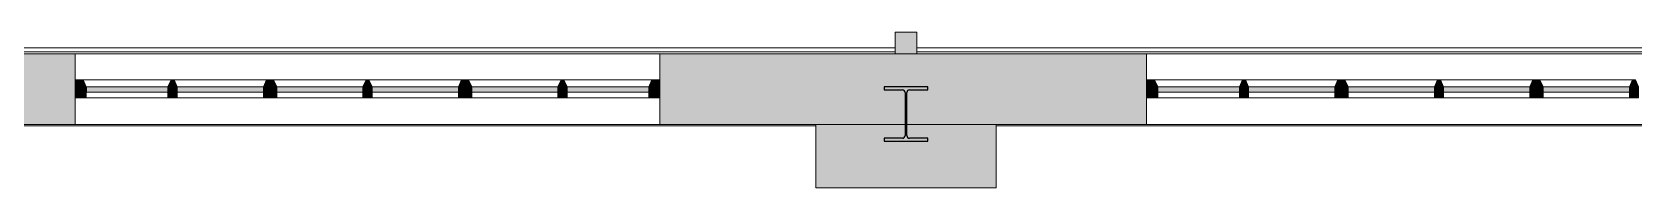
# Model space of a CAD drawing. Header units: inches. Extents: x -3803 to -1421, y -3454 to -210.
# Drawn here: x -3360.3 to -3067.2, y -238.1 to -209.6 of the extents above; entities that cross this region are included whole.
import ezdxf

# ---------------------------------------------------------------- set-up
doc = ezdxf.new("R2010")
doc.units = ezdxf.units.IN
doc.header["$MEASUREMENT"] = 0
for name, color, linetype, lineweight in [('A-FLOR', 192, 'Continuous', 13), ('A-GENM', 13, 'Continuous', 9), ('A-GLAZ-CURT', 52, 'Continuous', 13), ('A-GLAZ-CWMG', 51, 'Continuous', 13), ('A-WALL', 113, 'Continuous', 13), ('A-WALL-PATT', 111, 'Continuous', 13), ('I-WALL', 2, 'Continuous', 13), ('S-COLS', 52, 'Continuous', 13)]:
    doc.layers.add(name, color=color, linetype=linetype, lineweight=lineweight)

# ---------------------------------------------------------------- blocks, each defined once
blk = doc.blocks.new('_STL - Column - W Shape - 2017v1 - W10x39-1513825-DIMENSION PLAN - LEVEL 2 _579_ - 2__ - CAD')
at = {"layer": 'S-COLS'}
blk.add_hatch(color=130, dxfattribs=at).paths.add_polyline_path([(-4, -4.96), (3.99, -4.96), (3.99, -4.43), (0.66, -4.43), (0.31, -4.28), (0.16, -3.93), (0.16, 3.93), (0.31, 4.28), (0.66, 4.43), (3.99, 4.43), (3.99, 4.96), (-4, 4.96), (-4, 4.43), (-0.66, 4.43), (-0.31, 4.28), (-0.16, 3.93), (-0.16, -3.93), (-0.31, -4.28), (-0.66, -4.43), (-4, -4.43)], flags=0)
at = {"layer": 'S-COLS', "color": 253, "lineweight": 25}
for p, q in [((3.99, 4.96), (-4, 4.96)), ((-4, 4.96), (-4, 4.43)), ((-4, 4.43), (-0.66, 4.43)), ((-0.16, 3.93), (-0.16, -3.93)), ((0.16, -3.93), (0.16, 3.93)), ((0.66, 4.43), (3.99, 4.43)), ((3.99, 4.43), (3.99, 4.96)), ((-0.66, -4.43), (-4, -4.43)), ((-4, -4.43), (-4, -4.96)), ((-4, -4.96), (3.99, -4.96)), ((3.99, -4.43), (0.66, -4.43)), ((3.99, -4.96), (3.99, -4.43))]:
    blk.add_line(p, q, dxfattribs=at)
for centre, start, end in [((-0.66, 3.93), 0, 90), ((0.66, 3.93), 90, 180), ((-0.66, -3.93), 270, 0), ((0.66, -3.93), 180, 270)]:
    blk.add_arc(centre, 0.5, start, end, dxfattribs=at)
blk = doc.blocks.new('15830016-STRUCT_MARTINEZ-MOORE_CENTRAL_v2018_rvt-1-DIMENSION PLAN - LEVEL 2 _579_ - 2__ - CAD')
at = {"color": 250, "lineweight": 13}
blk.add_blockref('_STL - Column - W Shape - 2017v1 - W10x39-1513825-DIMENSION PLAN - LEVEL 2 _579_ - 2__ - CAD', (-3200.4, -224.64), dxfattribs=at)
blk = doc.blocks.new('level 2 - band2 - level 2 - band-474741-DIMENSION PLAN - LEVEL 2 _579_ - 2__ - CAD')
at = {"layer": 'A-WALL', "lineweight": 20}
for p, q in [((-3593.52, -212.52), (-3202.4, -212.52)), ((-3391.9, -213.27), (-3202.4, -213.27)), ((-3198.4, -212.52), (-2614.4, -212.52)), ((-3198.4, -213.27), (-2614.4, -213.27))]:
    blk.add_line(p, q, dxfattribs=at)
blk = doc.blocks.new('System Panel - Winco Glass-383966-DIMENSION PLAN - LEVEL 2 _579_ - 2__ - CAD')
at = {"layer": 'A-GLAZ-CURT', "lineweight": 9}
blk.add_hatch(color=90, dxfattribs=at).paths.add_polyline_path([(7.46, 0), (-7.46, 0), (-7.46, -1), (7.46, -1)], flags=0)
at = {"layer": 'A-GLAZ-CURT', "lineweight": 20}
for p, q in [((7.46, 0), (-7.46, 0)), ((-7.46, 0), (-7.46, -1)), ((-7.46, -1), (7.46, -1)), ((7.46, -1), (7.46, 0))]:
    blk.add_line(p, q, dxfattribs=at)
blk = doc.blocks.new('System Panel - Winco Glass-383967-DIMENSION PLAN - LEVEL 2 _579_ - 2__ - CAD')
at = {"layer": 'A-GLAZ-CURT', "lineweight": 9}
blk.add_hatch(color=90, dxfattribs=at).paths.add_polyline_path([(7.89, 0), (-7.89, 0), (-7.89, -1), (7.89, -1)], flags=0)
at = {"layer": 'A-GLAZ-CURT', "lineweight": 20}
for p, q in [((7.89, 0), (-7.89, 0)), ((-7.89, 0), (-7.89, -1)), ((7.89, -1), (7.89, 0)), ((-7.89, -1), (7.89, -1))]:
    blk.add_line(p, q, dxfattribs=at)
blk = doc.blocks.new('Rectangular Mullion - Winco Accent Full-Large-383988-DIMENSION PLAN - LEVEL 2 _579_ - 2__ - CAD')
at = {"layer": 'A-GLAZ-CWMG', "lineweight": 9}
blk.add_hatch(color=90, dxfattribs=at).paths.add_polyline_path([(1.22, 0), (0.64, -1.25), (-0.64, -1.25), (-1.22, 0), (-1.22, 2), (1.22, 2)], flags=0)
at = {"layer": 'A-GLAZ-CWMG', "lineweight": 20}
for p, q in [((-1.22, 2), (1.22, 2)), ((-1.22, 0), (-1.22, 2)), ((-0.64, -1.25), (-1.22, 0)), ((1.22, 0), (0.64, -1.25)), ((1.22, 2), (1.22, 0)), ((0.64, -1.25), (-0.64, -1.25))]:
    blk.add_line(p, q, dxfattribs=at)
blk = doc.blocks.new('Rectangular Mullion - Winco Accent Full-383995-DIMENSION PLAN - LEVEL 2 _579_ - 2__ - CAD')
at = {"layer": 'A-GLAZ-CWMG', "lineweight": 9}
blk.add_hatch(color=90, dxfattribs=at).paths.add_polyline_path([(0.84, 0), (0.26, -1.25), (-0.26, -1.25), (-0.84, 0), (-0.84, 2), (0.84, 2)], flags=0)
at = {"layer": 'A-GLAZ-CWMG', "lineweight": 20}
for p, q in [((-0.84, 2), (0.84, 2)), ((-0.84, 0), (-0.84, 2)), ((-0.26, -1.25), (-0.84, 0)), ((0.84, 0), (0.26, -1.25)), ((0.84, 2), (0.84, 0)), ((0.26, -1.25), (-0.26, -1.25))]:
    blk.add_line(p, q, dxfattribs=at)
blk = doc.blocks.new('Rectangular Mullion - Winco Accent Full_Right-Large-384009-DIMENSION PLAN - LEVEL 2 _579_ - 2__ - CAD')
at = {"layer": 'A-GLAZ-CWMG', "lineweight": 9}
blk.add_hatch(color=90, dxfattribs=at).paths.add_polyline_path([(-2.06, 0), (-1.48, -1.25), (0, -1.25), (0, 2), (-2.06, 2)], flags=0)
at = {"layer": 'A-GLAZ-CWMG', "lineweight": 20}
for p, q in [((0, 2), (-2.06, 2)), ((-2.06, 2), (-2.06, 0)), ((-2.06, 0), (-1.48, -1.25)), ((0, -1.25), (0, 2)), ((-1.48, -1.25), (0, -1.25))]:
    blk.add_line(p, q, dxfattribs=at)
blk = doc.blocks.new('Rectangular Mullion - Winco Accent Full_Left-Large-384018-DIMENSION PLAN - LEVEL 2 _579_ - 2__ - CAD')
at = {"layer": 'A-GLAZ-CWMG', "lineweight": 9}
blk.add_hatch(color=90, dxfattribs=at).paths.add_polyline_path([(0, -1.25), (-1.48, -1.25), (-2.06, 0), (-2.06, 2), (0, 2)], flags=0)
at = {"layer": 'A-GLAZ-CWMG', "lineweight": 20}
for p, q in [((-2.06, 0), (-2.06, 2)), ((-2.06, 2), (0, 2)), ((-1.48, -1.25), (-2.06, 0)), ((0, 2), (0, -1.25)), ((0, -1.25), (-1.48, -1.25))]:
    blk.add_line(p, q, dxfattribs=at)
blk = doc.blocks.new('Rectangular Mullion - Winco Accent Full_Right-Large-384019-DIMENSION PLAN - LEVEL 2 _579_ - 2__ - CAD')
at = {"layer": 'A-GLAZ-CWMG', "lineweight": 9}
for p, q in [((-1638.83, -782.08), (-1638.83, -767.15)), ((-1635.58, -782.66), (-1635.58, -766.57))]:
    blk.add_line(p, q, dxfattribs=at)
blk = doc.blocks.new('Rectangular Mullion - Winco Accent Full_Right-Large-384020-DIMENSION PLAN - LEVEL 2 _579_ - 2__ - CAD')
at = {"layer": 'A-GLAZ-CWMG', "lineweight": 9}
for p, q in [((-1638.83, -747.26), (-1638.83, -731.48)), ((-1635.58, -747.84), (-1635.58, -730.9))]:
    blk.add_line(p, q, dxfattribs=at)
blk = doc.blocks.new('Rectangular Mullion - Winco Accent Full_Right-Large-V29-DIMENSION PLAN - LEVEL 2 _579_ - 2__ - CAD')
at = {"layer": 'A-GLAZ-CWMG', "lineweight": 9}
for p, q in [((-1638.83, -729.8), (-1638.83, -714.03)), ((-1635.58, -730.38), (-1635.58, -713.44))]:
    blk.add_line(p, q, dxfattribs=at)
blk = doc.blocks.new('Rectangular Mullion - Winco Accent Full_Right-Large-384021-DIMENSION PLAN - LEVEL 2 _579_ - 2__ - CAD')
at = {"layer": 'A-GLAZ-CWMG', "lineweight": 9}
for p, q in [((-1638.83, -694.13), (-1638.83, -679.2)), ((-1635.58, -694.71), (-1635.58, -678.62))]:
    blk.add_line(p, q, dxfattribs=at)
blk = doc.blocks.new('Down Spouts3 - Down Spouts-4005655-DIMENSION PLAN - LEVEL 2 _579_ - 2__ - CAD')
at = {"layer": 'A-GENM'}
h = blk.add_hatch(color=90, dxfattribs=at)
h.paths.add_polyline_path([(-2022.4, -213.65), (-2022.4, -209.65), (-2026.4, -209.65), (-2026.4, -213.65)], flags=0)
h.paths.add_polyline_path([(-2614.4, -213.65), (-2610.4, -213.65), (-2610.4, -209.65), (-2614.4, -209.65)], flags=0)
h.paths.add_polyline_path([(-3202.4, -213.65), (-3198.4, -213.65), (-3198.4, -209.65), (-3202.4, -209.65)], flags=0)
for p, q in [((-3198.4, -209.65), (-3202.4, -209.65)), ((-3202.4, -209.65), (-3202.4, -213.65)), ((-3198.4, -213.65), (-3198.4, -209.65)), ((-3202.4, -213.65), (-3198.4, -213.65))]:
    blk.add_line(p, q, dxfattribs=at)

msp = doc.modelspace()

# ---------------------------------------------------------------- hatches: boundary and pattern name
at = {"layer": 'A-WALL-PATT', "lineweight": 20}
h = msp.add_hatch(color=10, dxfattribs=at)
h.paths.add_polyline_path([(-3579.52, -226.52), (-3525.4, -226.52), (-3525.4, -213.64), (-3579.52, -213.64)], flags=0)
h.paths.add_polyline_path([(-3461.4, -226.52), (-3396.56, -226.52), (-3396.56, -220.71), (-3396.7, -220.36), (-3397.06, -220.21), (-3400.39, -220.21), (-3400.39, -219.68), (-3392.4, -219.68), (-3392.4, -220.21), (-3395.74, -220.21), (-3396.09, -220.36), (-3396.24, -220.71), (-3396.24, -226.52), (-3352.4, -226.52), (-3352.4, -213.64), (-3461.4, -213.64)], flags=0)
h.paths.add_polyline_path([(-3245.4, -226.52), (-3200.56, -226.52), (-3200.56, -220.71), (-3200.7, -220.36), (-3201.06, -220.21), (-3204.39, -220.21), (-3204.39, -219.68), (-3196.4, -219.68), (-3196.4, -220.21), (-3199.8, -220.24), (-3200.09, -220.36), (-3200.24, -220.71), (-3200.24, -226.52), (-3156.4, -226.52), (-3156.4, -213.64), (-3245.4, -213.64), (-3245.4, -220.21)], flags=0)
h.paths.add_polyline_path([(-3049.4, -226.52), (-3004.56, -226.52), (-3004.56, -220.71), (-3004.7, -220.36), (-3005.06, -220.21), (-3008.39, -220.21), (-3008.39, -219.68), (-3000.4, -219.68), (-3000.4, -220.21), (-3003.74, -220.21), (-3004.09, -220.36), (-3004.24, -220.71), (-3004.24, -226.52), (-2959.4, -226.52), (-2959.4, -213.64), (-3049.4, -213.64)], flags=0)
h.paths.add_polyline_path([(-2852.4, -226.52), (-2808.56, -226.52), (-2808.56, -220.71), (-2808.7, -220.36), (-2809.06, -220.21), (-2812.39, -220.21), (-2812.39, -219.68), (-2804.4, -219.68), (-2804.4, -220.21), (-2807.74, -220.21), (-2808.09, -220.36), (-2808.24, -220.71), (-2808.24, -226.52), (-2764.4, -226.52), (-2764.4, -213.64), (-2852.4, -213.64), (-2852.4, -220.21)], flags=0)
h.paths.add_polyline_path([(-2657.4, -226.52), (-2612.56, -226.52), (-2612.56, -220.71), (-2612.7, -220.36), (-2613.06, -220.21), (-2616.39, -220.21), (-2616.39, -219.68), (-2608.4, -219.68), (-2608.4, -220.21), (-2611.8, -220.24), (-2612.09, -220.36), (-2612.24, -220.71), (-2612.24, -226.52), (-2568.4, -226.52), (-2568.4, -213.64), (-2657.4, -213.64)], flags=0)
h.paths.add_polyline_path([(-2461.4, -226.52), (-2416.56, -226.52), (-2416.56, -220.71), (-2416.7, -220.36), (-2417.06, -220.21), (-2420.39, -220.21), (-2420.39, -219.68), (-2412.4, -219.68), (-2412.4, -220.21), (-2415.8, -220.24), (-2416.09, -220.36), (-2416.24, -220.71), (-2416.24, -226.52), (-2372.4, -226.52), (-2372.4, -213.64), (-2461.4, -213.64)], flags=0)
h.paths.add_polyline_path([(-2265.4, -226.52), (-2220.56, -226.52), (-2220.56, -220.71), (-2220.7, -220.36), (-2221.06, -220.21), (-2224.39, -220.21), (-2224.39, -219.68), (-2216.4, -219.68), (-2216.4, -220.21), (-2219.8, -220.24), (-2220.09, -220.36), (-2220.24, -220.71), (-2220.24, -226.52), (-2176.4, -226.52), (-2176.4, -213.64), (-2265.4, -213.64)], flags=0)
h.paths.add_polyline_path([(-2069.4, -226.52), (-2024.56, -226.52), (-2024.56, -220.71), (-2024.7, -220.36), (-2025.06, -220.21), (-2028.39, -220.21), (-2028.39, -219.68), (-2020.4, -219.68), (-2020.4, -220.21), (-2023.8, -220.24), (-2024.09, -220.36), (-2024.24, -220.71), (-2024.24, -226.52), (-1980.4, -226.52), (-1980.4, -213.64), (-2069.4, -213.64)], flags=0)
h.paths.add_polyline_path([(-1873.4, -226.52), (-1828.56, -226.52), (-1828.56, -220.71), (-1828.7, -220.36), (-1829.06, -220.21), (-1832.39, -220.21), (-1832.39, -219.68), (-1824.4, -219.68), (-1824.4, -220.21), (-1827.74, -220.21), (-1828.09, -220.36), (-1828.24, -220.71), (-1828.24, -226.52), (-1763.4, -226.52), (-1763.4, -213.64), (-1873.4, -213.64), (-1873.4, -220.21)], flags=0)
h.paths.add_polyline_path([(-1699.4, -226.52), (-1634.4, -226.52), (-1634.4, -213.64), (-1699.4, -213.64)], flags=0)
msp.add_hatch(color=10, dxfattribs=at).paths.add_polyline_path([(-3204.39, -238.14), (-3183.9, -238.14), (-3183.9, -226.52), (-3200.24, -226.52), (-3200.24, -228.57), (-3200.09, -228.92), (-3199.74, -229.07), (-3196.4, -229.07), (-3196.4, -229.6), (-3204.39, -229.6), (-3204.39, -229.07), (-3201.06, -229.07), (-3200.7, -228.92), (-3200.56, -228.57), (-3200.56, -226.52), (-3216.9, -226.52), (-3216.9, -238.14)], flags=0)

# ---------------------------------------------------------------- linework, layer by layer
at = {"layer": 'A-FLOR', "lineweight": 20}
for p, q in [((-3216.9, -226.77), (-3379.9, -226.77)), ((-3019.9, -226.77), (-3183.9, -226.77))]:
    msp.add_line(p, q, dxfattribs=at)
at = {"layer": 'A-WALL', "lineweight": 20}
for p, q in [((-3592.4, -213.64), (-2372.4, -213.64)), ((-3352.4, -226.52), (-3352.4, -213.64)), ((-3245.4, -213.64), (-3245.4, -226.52)), ((-3156.4, -226.52), (-3156.4, -213.64)), ((-3216.9, -226.52), (-3379.9, -226.52)), ((-3019.9, -226.52), (-3183.9, -226.52))]:
    msp.add_line(p, q, dxfattribs=at)
at = {"layer": 'I-WALL', "lineweight": 20}
for p, q in [((-3200.56, -226.52), (-3216.9, -226.52)), ((-3216.9, -226.52), (-3216.9, -238.14)), ((-3183.9, -226.52), (-3200.24, -226.52)), ((-3183.9, -238.14), (-3183.9, -226.52)), ((-3216.9, -238.14), (-3183.9, -238.14))]:
    msp.add_line(p, q, dxfattribs=at)

# ---------------------------------------------------------------- block references
at = {"lineweight": 5}
msp.add_blockref('15830016-STRUCT_MARTINEZ-MOORE_CENTRAL_v2018_rvt-1-DIMENSION PLAN - LEVEL 2 _579_ - 2__ - CAD', (0, 0), dxfattribs=at)
at = {"layer": 'A-GENM'}
msp.add_blockref('Down Spouts3 - Down Spouts-4005655-DIMENSION PLAN - LEVEL 2 _579_ - 2__ - CAD', (0, 0), dxfattribs=at)
at = {"layer": 'A-GLAZ-CURT', "lineweight": 9}
for name, p in [('System Panel - Winco Glass-383966-DIMENSION PLAN - LEVEL 2 _579_ - 2__ - CAD', (-3342.87, -219.64)), ('System Panel - Winco Glass-383967-DIMENSION PLAN - LEVEL 2 _579_ - 2__ - CAD', (-3325.83, -219.64)), ('System Panel - Winco Glass-383967-DIMENSION PLAN - LEVEL 2 _579_ - 2__ - CAD', (-3307.62, -219.64)), ('System Panel - Winco Glass-383967-DIMENSION PLAN - LEVEL 2 _579_ - 2__ - CAD', (-3290.17, -219.64)), ('System Panel - Winco Glass-383967-DIMENSION PLAN - LEVEL 2 _579_ - 2__ - CAD', (-3271.96, -219.64)), ('System Panel - Winco Glass-383966-DIMENSION PLAN - LEVEL 2 _579_ - 2__ - CAD', (-3254.92, -219.64)), ('System Panel - Winco Glass-383966-DIMENSION PLAN - LEVEL 2 _579_ - 2__ - CAD', (-3146.87, -219.64)), ('System Panel - Winco Glass-383967-DIMENSION PLAN - LEVEL 2 _579_ - 2__ - CAD', (-3129.83, -219.64)), ('System Panel - Winco Glass-383967-DIMENSION PLAN - LEVEL 2 _579_ - 2__ - CAD', (-3111.62, -219.64)), ('System Panel - Winco Glass-383967-DIMENSION PLAN - LEVEL 2 _579_ - 2__ - CAD', (-3094.17, -219.64)), ('System Panel - Winco Glass-383967-DIMENSION PLAN - LEVEL 2 _579_ - 2__ - CAD', (-3075.96, -219.64))]:
    msp.add_blockref(name, p, dxfattribs=at)
at = {"layer": 'A-GLAZ-CWMG', "lineweight": 9}
for name, p, rotation in [('Rectangular Mullion - Winco Accent Full_Right-Large-384009-DIMENSION PLAN - LEVEL 2 _579_ - 2__ - CAD', (-3352.4, -219.64), 180), ('Rectangular Mullion - Winco Accent Full_Right-Large-384021-DIMENSION PLAN - LEVEL 2 _579_ - 2__ - CAD', (-4029.54, 1417.19), 90.00000000005191), ('Rectangular Mullion - Winco Accent Full_Right-Large-384020-DIMENSION PLAN - LEVEL 2 _579_ - 2__ - CAD', (-4065.2, 1417.19), 90.00000000005191), ('Rectangular Mullion - Winco Accent Full_Right-Large-V29-DIMENSION PLAN - LEVEL 2 _579_ - 2__ - CAD', (-4029.54, 1417.19), 90.00000000005191), ('Rectangular Mullion - Winco Accent Full_Right-Large-384020-DIMENSION PLAN - LEVEL 2 _579_ - 2__ - CAD', (-4029.54, 1417.19), 90.00000000005191), ('Rectangular Mullion - Winco Accent Full_Right-Large-V29-DIMENSION PLAN - LEVEL 2 _579_ - 2__ - CAD', (-3993.87, 1417.19), 90.00000000005191), ('Rectangular Mullion - Winco Accent Full_Right-Large-384019-DIMENSION PLAN - LEVEL 2 _579_ - 2__ - CAD', (-4029.54, 1417.19), 90.00000000005302), ('Rectangular Mullion - Winco Accent Full_Right-Large-384009-DIMENSION PLAN - LEVEL 2 _579_ - 2__ - CAD', (-3156.4, -219.64), 180), ('Rectangular Mullion - Winco Accent Full_Right-Large-384021-DIMENSION PLAN - LEVEL 2 _579_ - 2__ - CAD', (-3833.54, 1417.19), 90.00000000005191), ('Rectangular Mullion - Winco Accent Full_Right-Large-384020-DIMENSION PLAN - LEVEL 2 _579_ - 2__ - CAD', (-3869.2, 1417.19), 90.00000000005191), ('Rectangular Mullion - Winco Accent Full_Right-Large-V29-DIMENSION PLAN - LEVEL 2 _579_ - 2__ - CAD', (-3833.54, 1417.19), 90.00000000005191), ('Rectangular Mullion - Winco Accent Full_Right-Large-384020-DIMENSION PLAN - LEVEL 2 _579_ - 2__ - CAD', (-3833.54, 1417.19), 90.00000000005191), ('Rectangular Mullion - Winco Accent Full_Right-Large-V29-DIMENSION PLAN - LEVEL 2 _579_ - 2__ - CAD', (-3797.87, 1417.19), 90.00000000005191)]:
    msp.add_blockref(name, p, dxfattribs=dict(at, rotation=rotation))
at = {"layer": 'A-GLAZ-CWMG', "lineweight": 9, "extrusion": (0, 0, -1), "rotation": 180}
for name, p in [('Rectangular Mullion - Winco Accent Full-383995-DIMENSION PLAN - LEVEL 2 _579_ - 2__ - CAD', (3334.56, -219.64)), ('Rectangular Mullion - Winco Accent Full-Large-383988-DIMENSION PLAN - LEVEL 2 _579_ - 2__ - CAD', (3316.73, -219.64)), ('Rectangular Mullion - Winco Accent Full-383995-DIMENSION PLAN - LEVEL 2 _579_ - 2__ - CAD', (3298.9, -219.64)), ('Rectangular Mullion - Winco Accent Full-Large-383988-DIMENSION PLAN - LEVEL 2 _579_ - 2__ - CAD', (3281.06, -219.64)), ('Rectangular Mullion - Winco Accent Full-383995-DIMENSION PLAN - LEVEL 2 _579_ - 2__ - CAD', (3263.23, -219.64)), ('Rectangular Mullion - Winco Accent Full_Left-Large-384018-DIMENSION PLAN - LEVEL 2 _579_ - 2__ - CAD', (3245.4, -219.64)), ('Rectangular Mullion - Winco Accent Full-383995-DIMENSION PLAN - LEVEL 2 _579_ - 2__ - CAD', (3138.56, -219.64)), ('Rectangular Mullion - Winco Accent Full-Large-383988-DIMENSION PLAN - LEVEL 2 _579_ - 2__ - CAD', (3120.73, -219.64)), ('Rectangular Mullion - Winco Accent Full-383995-DIMENSION PLAN - LEVEL 2 _579_ - 2__ - CAD', (3102.9, -219.64)), ('Rectangular Mullion - Winco Accent Full-Large-383988-DIMENSION PLAN - LEVEL 2 _579_ - 2__ - CAD', (3085.06, -219.64)), ('Rectangular Mullion - Winco Accent Full-383995-DIMENSION PLAN - LEVEL 2 _579_ - 2__ - CAD', (3067.23, -219.64))]:
    msp.add_blockref(name, p, dxfattribs=at)
at = {"layer": 'A-WALL', "lineweight": 20}
msp.add_blockref('level 2 - band2 - level 2 - band-474741-DIMENSION PLAN - LEVEL 2 _579_ - 2__ - CAD', (0, 0), dxfattribs=at)

doc.saveas('drawing.dxf')
